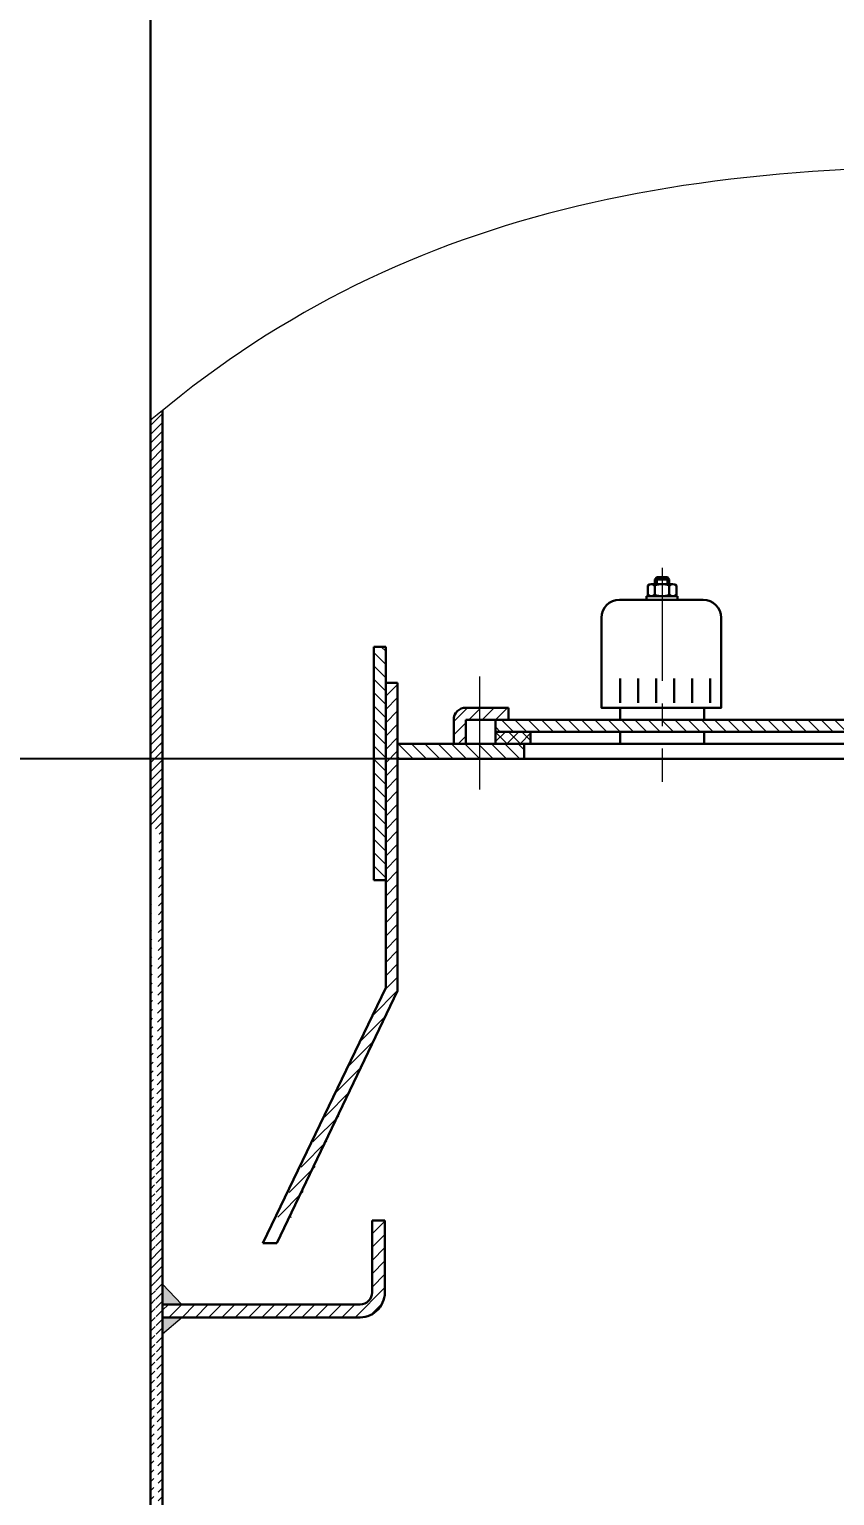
# Model space of a CAD drawing. Extents: x -45808 to 5458, y -9631 to 5897.
# Drawn here: x -44863 to -44418, y -7106 to -6295 of the extents above; entities that cross this region are included whole.
import ezdxf

# ---------------------------------------------------------------- set-up
doc = ezdxf.new("R2010")
doc.units = 0
doc.header["$LTSCALE"] = 50
doc.header["$MEASUREMENT"] = 0
doc.linetypes.add('CENTER', pattern=[2, 1.25, -0.25, 0.25, -0.25])
doc.layers.get('DEFPOINTS').update_dxf_attribs({"linetype": 'CONTINUOUS'})
for name, color, linetype, lineweight in [('Dam', 2, 'CONTINUOUS', 30), ('kthuoc', 3, 'CONTINUOUS', 13), ('Net manh', 3, 'CONTINUOUS', 13), ('Tam dut', 1, 'CENTER', 13)]:
    doc.layers.add(name, color=color, linetype=linetype, lineweight=lineweight)
doc.styles.add('chu2.5', font='txt.shx', dxfattribs={"oblique": 10, "height": 25})
doc.dimstyles.new('kichthuoc2.5', dxfattribs={"dimtxt": 25, "dimasz": 25, "dimexe": 4, "dimexo": 0, "dimgap": 5, "dimtad": 1, "dimtoh": 1, "dimdec": 0, "dimzin": 0, "dimdsep": 46, "dimtxsty": 'chu2.5', "dimcen": 5, "dimclrd": 256, "dimclre": 256, "dimclrt": 256, "dimadec": 0, "dimazin": 0, "dimtfac": 1, "dimtdec": 0, "dimtmove": 0, "dimatfit": 0, "dimfxl": 1, "dimtolj": 1, "dimtzin": 0, "dimarcsym": 0})
pattern_1 = [(135, (-393.232, 0), (-3.6828478, -3.6828478), [])]
pattern_2 = [(45, (-393.232, 0), (-3.6828478, 3.6828478), [])]
pattern_3 = [(45, (-393.232, 0), (-2.45523188, 2.45523188), [])]

# ---------------------------------------------------------------- blocks, each defined once
blk = doc.blocks.new('*D5')
at = {"layer": 'DEFPOINTS', "color": 0}
for p in [(-44964.63, -6698.18), (-44642.31, -6698.18), (-44758.21, -7319.94)]:
    blk.add_point(p, dxfattribs=at)
at = {"layer": 'kthuoc', "lineweight": -2}
for p, q in [((-44642.31, -6698.18), (-44968.63, -6698.18)), ((-44964.63, -7294.94), (-44964.63, -6723.18)), ((-44758.21, -7319.94), (-44968.63, -7319.94))]:
    blk.add_line(p, q, dxfattribs=at)
at = {"layer": 'kthuoc'}
for points in [[(-44968.79, -6723.18), (-44960.46, -6723.18), (-44964.63, -6698.18)], [(-44968.79, -7294.94), (-44960.46, -7294.94), (-44964.63, -7319.94)]]:
    blk.add_solid(points, dxfattribs=at)
at = {"layer": 'kthuoc', "insert": (-44982.13, -7009.06), "char_height": 25, "attachment_point": 5, "rotation": 90, "style": 'chu2.5'}
blk.add_mtext('\\A1;950', dxfattribs=at)
blk = doc.blocks.new('*D4')
at = {"layer": 'DEFPOINTS', "color": 0}
for p in [(-45168.76, -2286.87), (-44762.59, -2286.87), (-44999.46, -7319.94)]:
    blk.add_point(p, dxfattribs=at)
at = {"layer": 'kthuoc', "lineweight": -2}
for p, q in [((-44762.59, -2286.87), (-45172.76, -2286.87)), ((-45168.76, -7294.94), (-45168.76, -2311.87)), ((-44999.46, -7319.94), (-45172.76, -7319.94))]:
    blk.add_line(p, q, dxfattribs=at)
at = {"layer": 'kthuoc'}
for points in [[(-45172.93, -2311.87), (-45164.6, -2311.87), (-45168.76, -2286.87)], [(-45172.93, -7294.94), (-45164.6, -7294.94), (-45168.76, -7319.94)]]:
    blk.add_solid(points, dxfattribs=at)
at = {"layer": 'kthuoc', "insert": (-45186.26, -4803.41), "char_height": 25, "attachment_point": 5, "rotation": 90, "style": 'chu2.5'}
blk.add_mtext('\\A1;7400', dxfattribs=at)
blk = doc.blocks.new('*D3')
at = {"layer": 'DEFPOINTS', "color": 0}
for p in [(-44759.59, -4635.77), (-45079.23, -7319.94), (-44896.69, -7319.94)]:
    blk.add_point(p, dxfattribs=at)
at = {"layer": 'kthuoc', "lineweight": -2}
for p, q in [((-44759.59, -4635.77), (-45083.23, -4635.77)), ((-45079.23, -4660.77), (-45079.23, -7294.94)), ((-44896.69, -7319.94), (-45083.23, -7319.94))]:
    blk.add_line(p, q, dxfattribs=at)
at = {"layer": 'kthuoc'}
for points in [[(-45083.4, -4660.77), (-45075.07, -4660.77), (-45079.23, -4635.77)], [(-45083.4, -7294.94), (-45075.07, -7294.94), (-45079.23, -7319.94)]]:
    blk.add_solid(points, dxfattribs=at)
at = {"layer": 'kthuoc', "insert": (-45096.73, -5977.85), "char_height": 25, "attachment_point": 5, "rotation": 90, "style": 'chu2.5'}
blk.add_mtext('\\A1;3400', dxfattribs=at)

msp = doc.modelspace()

# ---------------------------------------------------------------- hatches: boundary and pattern name
at = {"layer": 'Net manh'}
h = msp.add_hatch(dxfattribs=at)
h.set_pattern_fill('ANSI31', color=256, scale=27.777778, style=0)
h.set_pattern_definition(pattern_3)
edge = h.paths.add_edge_path()
edge.add_spline(control_points=[(-44789.59, -6505.51), (-44790.56, -6506.3), (-44792.79, -6508.14), (-44795.01, -6510), (-44796.26, -6511.06)], knot_values=[2022.790352, 2022.790352, 2022.790352, 2022.790352, 2029.646101, 2038.552275, 2038.552275, 2038.552275, 2038.552275], degree=3, periodic=0)
edge.add_line((-44796.26, -6511.06), (-44796.26, -6655))
edge.add_line((-44796.26, -6655), (-44796.26, -6736.99))
edge.add_line((-44796.26, -6736.99), (-44789.59, -6736.99))
edge.add_line((-44789.59, -6736.99), (-44789.59, -6505.51))
h = msp.add_hatch(dxfattribs=at)
h.set_pattern_fill('ANSI31', color=256, scale=27.777778, style=0)
h.set_pattern_definition(pattern_3)
edge = h.paths.add_edge_path()
edge.add_line((-44789.59, -6505.51), (-44789.59, -7315.94))
edge.add_line((-44796.26, -6737.86), (-44796.26, -7321.6))
h = msp.add_hatch(dxfattribs=at)
h.set_pattern_fill('ANSI31', color=256, scale=41.666667, angle=90, style=0)
h.set_pattern_definition(pattern_1)
h.paths.add_polyline_path([(-44666.14, -6649.49), (-44666.14, -6636.22), (-44672.78, -6636.22), (-44672.78, -6656.12), (-44672.78, -6765.39), (-44666.14, -6765.39)])
h = msp.add_hatch(dxfattribs=at)
h.set_pattern_fill('ANSI31', color=256, scale=41.666667, style=0)
h.set_pattern_definition(pattern_2)
h.paths.add_polyline_path([(-44659.51, -6826.61), (-44659.51, -6656.12), (-44666.14, -6656.12), (-44666.14, -6824.44), (-44666.14, -6824.86), (-44726.03, -6951.76), (-44718.4, -6951.76)])
h = msp.add_hatch(dxfattribs=at)
h.set_pattern_fill('ANSI31', color=256, scale=41.666667, style=0)
h.set_pattern_definition(pattern_2)
h.paths.add_polyline_path([(-44621.84, -6669.98), (-44598.14, -6669.98), (-44598.14, -6676.62), (-44621.84, -6676.62), (-44621.84, -6689.89), (-44628.48, -6689.89), (-44628.48, -6676.62, -0.414214)])
h = msp.add_hatch(dxfattribs=at)
h.set_pattern_fill('ANSI31', color=256, scale=41.666667, angle=90, style=0)
h.set_pattern_definition([(135, (-39927.7703, -13111.2334), (-3.6828478, -3.6828478), [])])
h.paths.add_polyline_path([(-44589.11, -6676.62), (-44605.34, -6676.62), (-44605.34, -6683.25), (-44513.22, -6683.25), (-44513.22, -6676.62)])
h.paths.add_polyline_path([(-44396.15, -6683.25), (-44396.15, -6676.62), (-44513.22, -6676.62), (-44513.22, -6683.25)])
h = msp.add_hatch(dxfattribs=at)
h.set_pattern_fill('ANSI37', color=256, scale=41.666667, style=0)
h.set_pattern_definition([(45, (-19717.7116, -10438.9043), (-3.6828478, 3.6828478), []), (135, (-19717.7116, -10438.9043), (-3.6828478, -3.6828478), [])])
h.paths.add_polyline_path([(-44585.93, -6683.25), (-44605.34, -6683.25), (-44605.34, -6689.89), (-44585.93, -6689.89)])
h = msp.add_hatch(dxfattribs=at)
h.set_pattern_fill('ANSI31', color=256, scale=41.666667, angle=90, style=0)
h.set_pattern_definition(pattern_1)
h.paths.add_polyline_path([(-44589.5, -6689.89), (-44605.34, -6689.89), (-44614.29, -6689.89), (-44614.29, -6698.18), (-44589.5, -6698.18)])
h.paths.add_polyline_path([(-44614.29, -6689.89), (-44659.51, -6689.89), (-44659.51, -6698.18), (-44614.29, -6698.18)])
h = msp.add_hatch(dxfattribs=at)
h.set_pattern_fill('ANSI31', color=256, scale=41.666667, style=0)
h.set_pattern_definition([(45, (-393.232, -4053.6385), (-3.6828478, 3.6828478), [])])
h.paths.add_polyline_path([(-44666.6, -6993.45), (-44666.6, -6953.63), (-44667.02, -6953.63), (-44673.28, -6953.63), (-44673.69, -6953.63), (-44673.69, -6993.34, -0.429065), (-44680.33, -7000.01), (-44789.18, -7000.01), (-44789.59, -7000.01), (-44789.59, -7007.18), (-44689.94, -7007.18), (-44681.74, -7007.18, 0.441036)])
h = msp.add_hatch(color=256, dxfattribs=at)
h.paths.add_polyline_path([(-44789.59, -6988.85), (-44789.59, -7000.01), (-44789.18, -7000.01), (-44779, -7000.01)])
h.paths.add_polyline_path([(-44778.81, -7007.18), (-44789.59, -7007.18), (-44789.59, -7016.45)])

# ---------------------------------------------------------------- linework, layer by layer
at = {"layer": 'Dam', "color": 2}
for p, q in [((-44796.26, -5586.4), (-44796.26, -6655)), ((-44789.59, -6505.51), (-44789.59, -7315.94)), ((-44672.78, -6636.22), (-44672.78, -6656.12)), ((-44666.14, -6636.22), (-44672.78, -6636.22)), ((-44666.14, -6636.22), (-44666.14, -6656.12)), ((-44666.14, -6649.49), (-44666.14, -6636.22)), ((-44666.14, -6824.44), (-44666.14, -6649.49)), ((-44796.26, -6655), (-44796.26, -6737.86)), ((-44672.78, -6656.12), (-44672.78, -6765.39)), ((-44659.51, -6656.12), (-44666.14, -6656.12)), ((-44659.51, -6826.19), (-44659.51, -6656.12)), ((-44659.51, -6689.89), (-44293.76, -6689.89)), ((-44293.05, -6698.18), (-44659.51, -6698.18)), ((-44796.26, -6737.86), (-44796.26, -7321.6)), ((-44672.78, -6765.39), (-44666.14, -6765.39)), ((-44659.51, -6820.31), (-44659.51, -6826.61)), ((-44666.14, -6824.86), (-44734.05, -6966.17)), ((-44659.51, -6826.61), (-44726.41, -6966.17)), ((-44666.14, -6824.44), (-44666.14, -6824.86)), ((-44659.51, -6826.19), (-44659.51, -6826.61)), ((-44673.28, -6953.63), (-44673.69, -6953.63)), ((-44673.69, -6993.34), (-44673.69, -6953.63)), ((-44673.69, -6958.92), (-44673.69, -6958.51)), ((-44667.02, -6953.63), (-44673.28, -6953.63)), ((-44667.02, -6953.63), (-44666.6, -6953.63)), ((-44666.6, -6993.45), (-44666.6, -6953.63)), ((-44726.41, -6966.17), (-44734.05, -6966.17)), ((-44789.59, -7000.01), (-44789.59, -7006.76)), ((-44789.18, -7000.01), (-44789.59, -7000.01)), ((-44789.59, -7006.76), (-44789.59, -7007.18)), ((-44681.74, -7007.18), (-44789.59, -7007.18)), ((-44680.33, -7000.01), (-44789.18, -7000.01))]:
    msp.add_line(p, q, dxfattribs=at)
at = {"layer": 'Dam'}
for p, q in [((-44519.19, -6601.66), (-44507.25, -6601.66)), ((-44517.2, -6599.01), (-44516.2, -6597.68)), ((-44517.2, -6599.01), (-44517.2, -6601.66)), ((-44517.2, -6599.01), (-44513.22, -6599.01)), ((-44516.2, -6597.68), (-44516.2, -6601.66)), ((-44513.22, -6597.68), (-44516.2, -6597.68)), ((-44513.22, -6597.68), (-44510.23, -6597.68)), ((-44509.24, -6599.01), (-44513.22, -6599.01)), ((-44510.23, -6597.68), (-44509.24, -6599.01)), ((-44510.23, -6597.68), (-44510.23, -6601.66)), ((-44509.24, -6601.66), (-44509.24, -6599.01)), ((-44521.84, -6610.28), (-44521.84, -6608.29)), ((-44521.84, -6608.29), (-44504.59, -6608.29)), ((-44521.18, -6607.55), (-44521.18, -6602.4)), ((-44517.2, -6602.34), (-44517.2, -6607.61)), ((-44509.24, -6602.34), (-44509.24, -6607.61)), ((-44505.26, -6602.4), (-44505.26, -6607.55)), ((-44504.59, -6608.29), (-44504.59, -6610.28)), ((-44536.41, -6667.36), (-44536.41, -6653.83)), ((-44526.46, -6667.36), (-44526.46, -6653.83)), ((-44516.51, -6667.36), (-44516.51, -6653.83)), ((-44506.56, -6667.36), (-44506.56, -6653.83)), ((-44496.61, -6667.36), (-44496.61, -6653.83)), ((-44486.66, -6667.36), (-44486.66, -6653.83)), ((-44598.14, -6669.98), (-44598.14, -6676.62)), ((-44536.43, -6669.98), (-44536.43, -6676.62)), ((-44480.47, -6669.98), (-44490, -6669.98)), ((-44490, -6669.98), (-44490, -6676.62)), ((-44621.84, -6676.62), (-44594.31, -6676.62)), ((-44621.84, -6683.25), (-44621.84, -6676.62)), ((-44605.34, -6676.62), (-44605.34, -6689.89)), ((-44605.34, -6689.89), (-44605.34, -6676.62)), ((-44605.34, -6683.25), (-44396.15, -6683.25)), ((-44589.11, -6676.62), (-44396.15, -6676.62)), ((-44543.07, -6683.25), (-44546.39, -6683.25)), ((-44536.43, -6683.25), (-44536.43, -6689.89)), ((-44490, -6683.25), (-44490, -6689.89)), ((-44589.5, -6689.89), (-44589.5, -6698.18))]:
    msp.add_line(p, q, dxfattribs=at)
for points in [[(-44536.85, -6610.28), (-44490.42, -6610.28)], [(-44480.47, -6620.23), (-44480.47, -6669.98), (-44546.8, -6669.98), (-44546.8, -6620.23)], [(-44621.84, -6669.98), (-44598.14, -6669.98)], [(-44621.84, -6689.89), (-44621.84, -6676.62)], [(-44612.81, -6676.62), (-44589.11, -6676.62)]]:
    msp.add_lwpolyline(points, dxfattribs=at)
for points in [[(-44628.48, -6689.89), (-44628.48, -6676.62, -0.414214), (-44621.84, -6669.98)], [(-44628.48, -6689.89), (-44628.48, -6676.62, -0.15043), (-44627.33, -6672.89, -0.15043)]]:
    msp.add_lwpolyline(points, format="xyb", dxfattribs=at)
msp.add_lwpolyline([(-44585.93, -6689.89), (-44605.34, -6689.89), (-44605.34, -6683.25), (-44585.93, -6683.25)], close=True, dxfattribs=at)
for centre, radius, start, end in [((-44519.19, -6604.7), 3.04, 49.11761, 130.88239), ((-44513.22, -6613.6), 11.94, 90, 109.72029), ((-44513.22, -6613.6), 11.94, 70.27971, 90), ((-44507.25, -6604.7), 3.04, 49.11761, 130.88239), ((-44519.19, -6605.25), 3.04, 229.11761, 310.88239), ((-44513.22, -6596.35), 11.94, 250.27971, 270), ((-44513.22, -6596.35), 11.94, 270, 289.72029), ((-44507.25, -6605.25), 3.04, 229.11761, 310.88239), ((-44536.85, -6620.23), 9.95, 90, 180), ((-44490.42, -6620.23), 9.95, 0, 90)]:
    msp.add_arc(centre, radius, start, end, dxfattribs=at)
at = {"layer": 'Dam', "color": 2}
for centre, radius, start, end in [((-44680.44, -6993.41), 13.83, 264.60745, 359.80428), ((-44680.18, -6993.52), 6.49, 268.72002, 1.61001)]:
    msp.add_arc(centre, radius, start, end, dxfattribs=at)
at = {"layer": 'Net manh'}
for p, q in [((-44779, -7000.01), (-44789.59, -6988.85)), ((-44778.81, -7007.18), (-44789.59, -7016.45))]:
    msp.add_line(p, q, dxfattribs=at)
msp.add_open_spline([(-43782.93, -6243.73), (-43818.49, -6207.13), (-43870.6, -6172.87), (-43926.32, -6270.22), (-43972.75, -6356.55), (-43998.6, -6391.79), (-44067.72, -6389.42), (-44437.51, -6351.19), (-44654.71, -6392.45), (-44795.01, -6510), (-44796.26, -6511.06)], degree=3, knots=[0, 0, 0, 0, 155.172615, 279.889505, 423.667748, 562.531321, 730.622897, 1042.157304, 2029.646101, 2038.552275, 2038.552275, 2038.552275, 2038.552275], dxfattribs=at)
at = {"layer": 'Tam dut'}
for p, q in [((-44513.22, -6592.59), (-44513.22, -6711.03)), ((-44614.29, -6652.79), (-44614.29, -6716.83))]:
    msp.add_line(p, q, dxfattribs=at)

# ---------------------------------------------------------------- dimensions: what is measured, and where the dimension line sits
at = {"layer": 'kthuoc'}
for base, p1, p2, text, picture, middle in [((-45168.76, -2286.87), (-44999.46, -7319.94), (-44762.59, -2286.87), '7400', '*D4', (-45186.26, -4803.41)), ((-45079.23, -7319.94), (-44759.59, -4635.77), (-44896.69, -7319.94), '3400', '*D3', (-45096.73, -5977.85)), ((-44964.63, -6698.18), (-44758.21, -7319.94), (-44642.31, -6698.18), '950', '*D5', (-44982.13, -7009.06))]:
    dim = msp.add_linear_dim(base=base, p1=p1, p2=p2, angle=90, text=text, dimstyle='kichthuoc2.5', dxfattribs=at)
    dim.commit()
    dim.dimension.update_dxf_attribs({"geometry": picture, "text_midpoint": middle})

doc.saveas('drawing.dxf')
